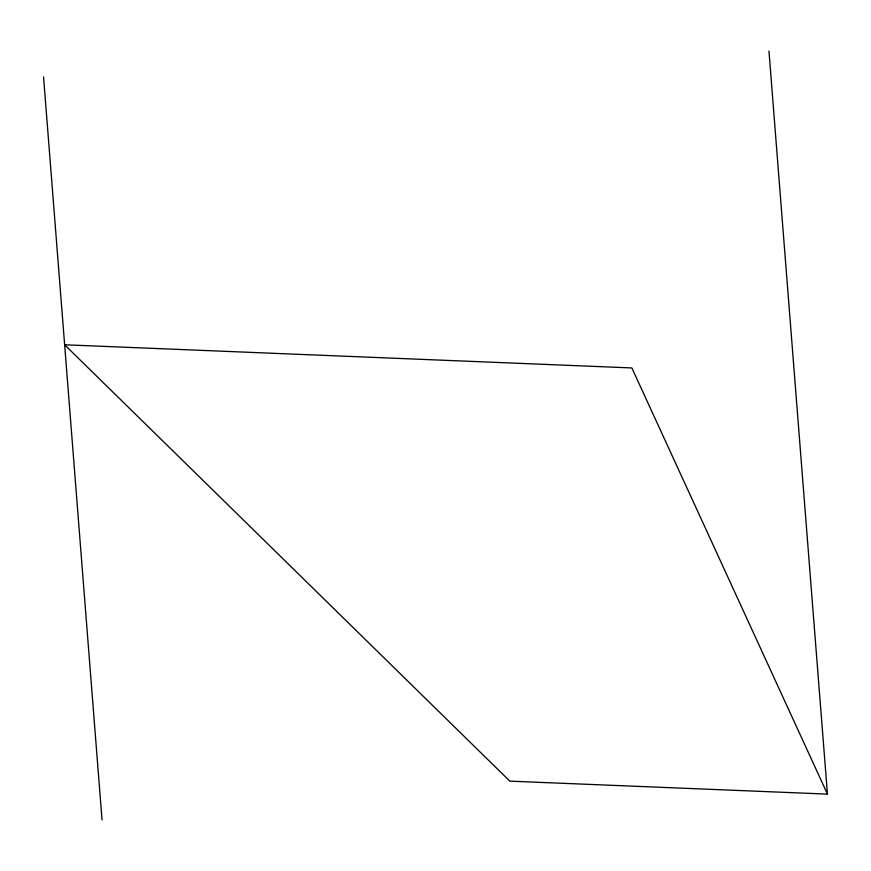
<?xml version="1.0" encoding="UTF-8"?>
<svg xmlns="http://www.w3.org/2000/svg" width="871" height="871" viewBox="0 0 871 871"><rect width="100%" height="100%" fill="white"/><g stroke="black" fill="none" stroke-linecap="round" stroke-linejoin="round"><path stroke-width="1.31" d="M827.45 794.112L509.84 781.145L64.628 344.774L631.878 367.943L827.45 794.112L768.962 51.019M43.55 76.888L102.038 819.981"/></g></svg>
